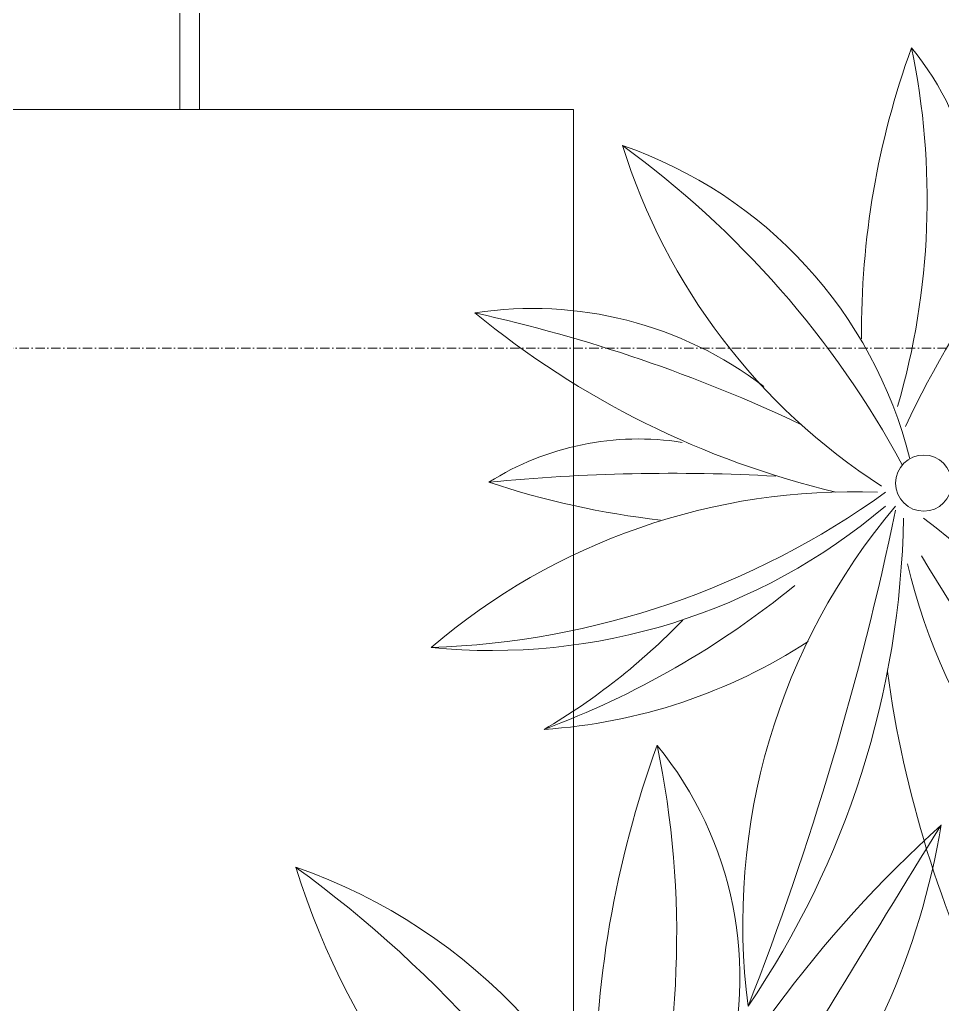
# Model space of a CAD drawing. Header units: millimetres. Extents: x 46404 to 154333, y -1327 to 55734.
# Drawn here: x 60171 to 60640, y 52858 to 53358 of the extents above; entities that cross this region are included whole.
import ezdxf

# ---------------------------------------------------------------- set-up
doc = ezdxf.new("R2010")
doc.units = ezdxf.units.MM
doc.linetypes.add('Dash Dot 3_16_', pattern=[7.9375, 4.7625, -1.5875, 0, -1.5875])
for name, color, linetype, lineweight in [('A-FLOR', 192, 'Continuous', 18), ('A-WALL', 113, 'Continuous', 18), ('G-ANNO-SYMB-1', 111, 'Dash Dot 3_16_', 18), ('G-IMPT-2', 8, 'Continuous', 18), ('L-PLNT', 71, 'Continuous', 18)]:
    doc.layers.add(name, color=color, linetype=linetype, lineweight=lineweight)

# ---------------------------------------------------------------- blocks, each defined once
blk = doc.blocks.new('CAY DUA VAN PHAT - CAY DUA VAN PHAT_dwg-2253781-TKCS_RAMP NKT 1 - MẶT BẰNG')
at = {"layer": 'G-IMPT-2'}
blk.add_circle((-146.8, 465.5), 28.5, dxfattribs=at)
for centre, radius, start, end in [((5.9, 342.3), 797.2, 32.8088, 72.6703), ((1228.1, 1817.9), 1216.7, 215.9709, 241.576), ((779.8, 1288.7), 567.6, 199.0692, 255.8486), ((519.7, 537.8), 657.8, 139.4024, 182.222), ((-816.9, 994.3), 837.6, 324.1916, 358.058), ((-595.9, 904.4), 619.1, 319.7296, 5.697), ((63.1, 862.6), 387.3, 171.2807, 217.3319), ((1206.7, 1258.5), 1563.2, 192.4553, 205.3067), ((-1023, 343.3), 910.3, 13.4336, 39.4147), ((93.6, 755), 285.3, 147.7766, 188.9369), ((1745.7, 721.9), 1902.5, 174.4112, 183.2032), ((-980.6, 631.9), 877.2, 6.6166, 18.285), ((-734.1, 1162.6), 893.4, 320.6802, 339.5986), ((-466.2, 1185.7), 660.5, 313.9588, 329.5669), ((-453.7, 887.7), 558.2, 326.9057, 356.2457), ((478.9, -252.1), 1051.7, 89.4613, 109.9839), ((-60.6, 919.8), 454.1, 199.0692, 255.8486), ((298, 1343.2), 973.3, 215.9709, 241.576), ((-679.7, 162.7), 637.7, 32.8088, 72.6703), ((311.6, 1657), 940.6, 258.2106, 286.2462), ((1140, -402.5), 1267.2, 115.2182, 137.8561), ((355, 1024.5), 372.2, 230.7445, 286.7036), ((17875.3, -28108.8), 33583.9, 121.03345, 121.75514), ((300.5, -7.1), 656.4, 82.645, 130.2275), ((-760.7, 3572.9), 3144.9, 281.7668, 291.3553), ((-128.2, 1396.1), 910.3, 271.0634, 304.2767), ((76.5, 1194.1), 756.6, 279.4235, 308.939), ((-301.3, -312.8), 841.4, 89.4613, 109.9839), ((-109, -621.4), 1134.2, 63.4093, 82.2197), ((-435.1, 1214.5), 752.5, 258.2106, 286.2462), ((227.5, -433.2), 1013.8, 115.2182, 137.8561), ((-208.7, -123.7), 622.5, 32.2613, 76.6297), ((-400.5, 708.4), 297.8, 230.7445, 286.7036), ((421.3, 867.9), 667.4, 217.0531, 261.0676), ((-3546.8, -5190.9), 6640, 54.40802, 58.45357)]:
    blk.add_arc(centre, radius, start, end, dxfattribs=at)
blk = doc.blocks.new('CAY DUA VAN PHAT - CAY DUA VAN PHAT_dwg-V8-TKCS_RAMP NKT 1 - MẶT BẰNG')
at = {"layer": 'G-IMPT-2'}
blk.add_circle((-146.8, 465.5), 28.5, dxfattribs=at)
for centre, radius, start, end in [((5.9, 342.3), 797.2, 32.8088, 72.6703), ((1228.1, 1817.9), 1216.7, 215.9709, 241.576), ((779.8, 1288.7), 567.6, 199.0692, 255.8486), ((519.7, 537.8), 657.8, 139.4024, 182.222), ((-816.9, 994.3), 837.6, 324.1916, 358.058), ((-595.9, 904.4), 619.1, 319.7296, 5.697), ((63.1, 862.6), 387.3, 171.2807, 217.3319), ((1206.7, 1258.5), 1563.2, 192.4553, 205.3067), ((-1023, 343.3), 910.3, 13.4336, 39.4147), ((93.6, 755), 285.3, 147.7766, 188.9369), ((1745.7, 721.9), 1902.5, 174.4112, 183.2032), ((-980.6, 631.9), 877.2, 6.6166, 18.285), ((-734.1, 1162.6), 893.4, 320.6802, 339.5986), ((-466.2, 1185.7), 660.5, 313.9588, 329.5669), ((-453.7, 887.7), 558.2, 326.9057, 356.2457), ((478.9, -252.1), 1051.7, 89.4613, 109.9839), ((-60.6, 919.8), 454.1, 199.0692, 255.8486), ((298, 1343.2), 973.3, 215.9709, 241.576), ((-679.7, 162.7), 637.7, 32.8088, 72.6703), ((311.6, 1657), 940.6, 258.2106, 286.2462), ((1140, -402.5), 1267.2, 115.2182, 137.8561), ((355, 1024.5), 372.2, 230.7445, 286.7036), ((17875.3, -28108.8), 33583.9, 121.03345, 121.75514), ((300.5, -7.1), 656.4, 82.645, 130.2275), ((-760.7, 3572.9), 3144.9, 281.7668, 291.3553), ((-128.2, 1396.1), 910.3, 271.0634, 304.2767), ((76.5, 1194.1), 756.6, 279.4235, 308.939), ((-301.3, -312.8), 841.4, 89.4613, 109.9839), ((-109, -621.4), 1134.2, 63.4093, 82.2197), ((-435.1, 1214.5), 752.5, 258.2106, 286.2462), ((227.5, -433.2), 1013.8, 115.2182, 137.8561), ((-208.7, -123.7), 622.5, 32.2613, 76.6297), ((-400.5, 708.4), 297.8, 230.7445, 286.7036), ((421.3, 867.9), 667.4, 217.0531, 261.0676), ((-3546.8, -5190.9), 6640, 54.40802, 58.45357)]:
    blk.add_arc(centre, radius, start, end, dxfattribs=at)
blk = doc.blocks.new('CAY DUA VAN PHAT - CAY DUA VAN PHAT-V9-TKCS_RAMP NKT 1 - MẶT BẰNG')
at = {"extrusion": (0, 0, -1), "xscale": 0.5, "yscale": 0.5, "zscale": -0.5, "rotation": 180}
for name in ['CAY DUA VAN PHAT - CAY DUA VAN PHAT_dwg-2253781-TKCS_RAMP NKT 1 - MẶT BẰNG', 'CAY DUA VAN PHAT - CAY DUA VAN PHAT_dwg-V8-TKCS_RAMP NKT 1 - MẶT BẰNG']:
    blk.add_blockref(name, (151.82, 370.52), dxfattribs=at)

msp = doc.modelspace()

# ---------------------------------------------------------------- linework, layer by layer
at = {"layer": 'A-FLOR'}
for p, q in [((60262.49, 53311.94), (60452.49, 53311.94)), ((60452.49, 53311.94), (60452.49, 50667.93))]:
    msp.add_line(p, q, dxfattribs=at)
at = {"layer": 'A-WALL'}
for p, q in [((60252.49, 54456.42), (60252.49, 53311.94)), ((60262.49, 54456.42), (60262.49, 53311.94)), ((60262.49, 53311.94), (54662.64, 53311.94))]:
    msp.add_line(p, q, dxfattribs=at)
at = {"layer": 'G-ANNO-SYMB-1'}
msp.add_line((46523.48, 53190.76), (62427.5, 53190.76), dxfattribs=at)

# ---------------------------------------------------------------- block references
at = {"layer": 'L-PLNT', "rotation": 270.0000000000003}
msp.add_blockref('CAY DUA VAN PHAT - CAY DUA VAN PHAT-V9-TKCS_RAMP NKT 1 - MẶT BẰNG', (60492.56, 52896.94), dxfattribs=at)

doc.saveas('drawing.dxf')
